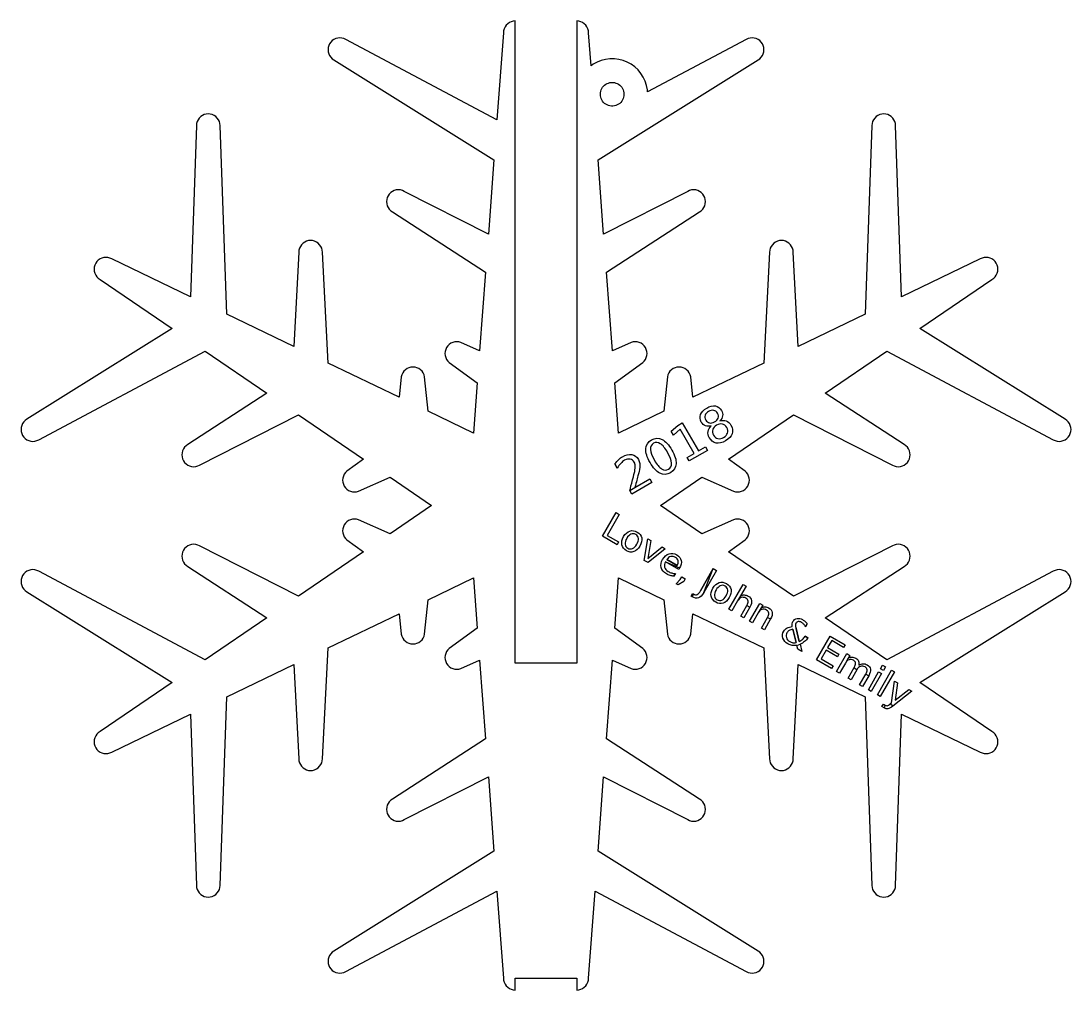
# Model space of a CAD drawing. Extents: x 5 to 95, y 28 to 290.
# Drawn here: x 5.9 to 94.8, y 208.4 to 290.4 of the extents above; entities that cross this region are included whole.
import ezdxf

# ---------------------------------------------------------------- set-up
doc = ezdxf.new("R2010")
doc.units = 0
doc.layers.get('0').update_dxf_attribs({"linetype": 'CONTINUOUS'})

msp = doc.modelspace()

# ---------------------------------------------------------------- linework, layer by layer
at = {"color": 5}
msp.add_lwpolyline([(53.125514, 208.386481), (53.293874, 208.43158), (53.451856, 208.50528), (53.594646, 208.605279), (53.717904, 208.728481), (53.817884, 208.871279), (53.891544, 209.029279), (53.936674, 209.197681), (53.951858, 209.371281), (54.504155, 216.735179), (67.298014, 209.93388), (67.456016, 209.86018), (67.624415, 209.815079), (67.798016, 209.799867), (67.971616, 209.815093), (68.140016, 209.86018), (68.298015, 209.93388), (68.440814, 210.033781), (68.564015, 210.157081), (68.664015, 210.29988), (68.737714, 210.457879), (68.782816, 210.62618), (68.798028, 210.799879), (68.782802, 210.973479), (68.737714, 211.141879), (68.664015, 211.299881), (68.564015, 211.44268), (68.440814, 211.565881), (68.298015, 211.665881), (54.758604, 220.127679), (55.230324, 226.417481), (62.349315, 222.790979), (62.507314, 222.717279), (62.675615, 222.67218), (62.849314, 222.656969), (63.022915, 222.672192), (63.191314, 222.717279), (63.349316, 222.790979), (63.492115, 222.890979), (63.615316, 223.01418), (63.715316, 223.156979), (63.789015, 223.314981), (63.834114, 223.48338), (63.849326, 223.656981), (63.834103, 223.83068), (63.789015, 223.99898), (63.715316, 224.15698), (63.615316, 224.299781), (63.492115, 224.423079), (63.349316, 224.52298), (55.471994, 229.639581), (55.970116, 236.28128), (57.558556, 235.57448), (57.726924, 235.529381), (57.900584, 235.514169), (58.074224, 235.529392), (58.242595, 235.57448), (58.400586, 235.648081), (58.543354, 235.748081), (58.666626, 235.871381), (58.766594, 236.014179), (58.840266, 236.17208), (58.885384, 236.340479), (58.900596, 236.514181), (58.885373, 236.687779), (58.840266, 236.856181), (58.766594, 237.01418), (58.666626, 237.156979), (58.543354, 237.28018), (56.174186, 239.002281), (56.491996, 243.23961), (60.320535, 241.396169), (60.627314, 238.483381), (60.672416, 238.314979), (60.746115, 238.15698), (60.846115, 238.014181), (60.969316, 237.89098), (61.112115, 237.79098), (61.270114, 237.717281), (61.438516, 237.672179), (61.612114, 237.656967), (61.785816, 237.672193), (61.954114, 237.717281), (62.112116, 237.79098), (62.254915, 237.89098), (62.378215, 238.014181), (62.478116, 238.15698), (62.551815, 238.314979), (62.596914, 238.483381), (62.779015, 240.21239), (68.779915, 237.322979), (69.272415, 227.94268), (69.287627, 227.76908), (69.332715, 227.600681), (69.406316, 227.442679), (69.506315, 227.299981), (69.629615, 227.176681), (69.772414, 227.076679), (69.930315, 227.003081), (70.098714, 226.95788), (70.272416, 226.942668), (70.446014, 226.957891), (70.614416, 227.003081), (70.772415, 227.076679), (70.915214, 227.176681), (71.038415, 227.299981), (71.138415, 227.442679), (71.212115, 227.600681), (71.257214, 227.76908), (71.272425, 227.94268), (71.691215, 235.921179), (77.374214, 233.184879), (77.932616, 217.228481), (77.947828, 217.054781), (77.992915, 216.886379), (78.066615, 216.72838), (78.166615, 216.58568), (78.289816, 216.46238), (78.432615, 216.36238), (78.590614, 216.288779), (78.759016, 216.24368), (78.932614, 216.228384), (79.106316, 216.243677), (79.274616, 216.288779), (79.432616, 216.36238), (79.575414, 216.46238), (79.698715, 216.58568), (79.798714, 216.728479), (79.872315, 216.886379), (79.917414, 217.054781), (79.932626, 217.228481), (80.439415, 231.708879), (87.092914, 228.505279), (87.250916, 228.43158), (87.419214, 228.38648), (87.592916, 228.371269), (87.766514, 228.386492), (87.934916, 228.43158), (88.092915, 228.505279), (88.235714, 228.605279), (88.358915, 228.72848), (88.458915, 228.871279), (88.532614, 229.029281), (88.577716, 229.19768), (88.5929, 229.371281), (88.57773, 229.544881), (88.532614, 229.713281), (88.458915, 229.87128), (88.358915, 230.014079), (88.235714, 230.137379), (88.092915, 230.23728), (81.991714, 234.39758), (94.278814, 242.076691), (94.421514, 242.176671), (94.544814, 242.299929), (94.644814, 242.442711), (94.718516, 242.600699), (94.763615, 242.769061), (94.778827, 242.942721), (94.763604, 243.116369), (94.718516, 243.284729), (94.644814, 243.44272), (94.544814, 243.585499), (94.421514, 243.70876), (94.278814, 243.808731), (94.120815, 243.8824), (93.952416, 243.92751), (93.778815, 243.942722), (93.605116, 243.927535), (93.436714, 243.882419), (93.278816, 243.808731), (79.180916, 236.314179), (73.969716, 239.867571), (80.669816, 244.219551), (80.812615, 244.319519), (80.935816, 244.44278), (81.035816, 244.58557), (81.109515, 244.74355), (81.154614, 244.91191), (81.169826, 245.085569), (81.154603, 245.259221), (81.109515, 245.42758), (81.035816, 245.585571), (80.935816, 245.72835), (80.812615, 245.851611), (80.669816, 245.951599), (80.511814, 246.025259), (80.343415, 246.070381), (80.169814, 246.085565), (79.996115, 246.070387), (79.827814, 246.025259), (79.669815, 245.951599), (71.300015, 241.68795), (65.797314, 245.440159), (67.203616, 246.46239), (67.326916, 246.58564), (67.426815, 246.72843), (67.500514, 246.886401), (67.545616, 247.054781), (67.560828, 247.228429), (67.545602, 247.402069), (67.500514, 247.570451), (67.426815, 247.728431), (67.326916, 247.871199), (67.203616, 247.994479), (67.060815, 248.094459), (66.902815, 248.168119), (66.734515, 248.213229), (66.560816, 248.228441), (66.387215, 248.213246), (66.218816, 248.168111), (63.542816, 246.977401), (60.032124, 249.37128), (63.542816, 251.76516), (66.218816, 250.57445), (66.387215, 250.52932), (66.560816, 250.514136), (66.734515, 250.529343), (66.902815, 250.574439), (67.060815, 250.648099), (67.203616, 250.748079), (67.326916, 250.871359), (67.426815, 251.01413), (67.500514, 251.172109), (67.545616, 251.340489), (67.560828, 251.514129), (67.545602, 251.68778), (67.500514, 251.856159), (67.426815, 252.014131), (67.326916, 252.156921), (67.203616, 252.28017), (65.797314, 253.302399), (71.300015, 257.054611), (79.669815, 252.790961), (79.827814, 252.717301), (79.996115, 252.67218), (80.169814, 252.656996), (80.343415, 252.672174), (80.511814, 252.717301), (80.669816, 252.790961), (80.812615, 252.89095), (80.935816, 253.01421), (81.035816, 253.156989), (81.109515, 253.31498), (81.154614, 253.48334), (81.169826, 253.656991), (81.154603, 253.830651), (81.109515, 253.999011), (81.035816, 254.15699), (80.935816, 254.299781), (80.812615, 254.423041), (80.669816, 254.52301), (73.969716, 258.874992), (79.180916, 262.428382), (93.278816, 254.93383), (93.436714, 254.860141), (93.605116, 254.815039), (93.778815, 254.799828), (93.952416, 254.815051), (94.120815, 254.860161), (94.278814, 254.93383), (94.421514, 255.033801), (94.544814, 255.157059), (94.644814, 255.299841), (94.718516, 255.457829), (94.763615, 255.626191), (94.778827, 255.79984), (94.763604, 255.973499), (94.718516, 256.141859), (94.644814, 256.29985), (94.544814, 256.442629), (94.421514, 256.56589), (94.278814, 256.66587), (81.991714, 264.344981), (88.092915, 268.505281), (88.235714, 268.605182), (88.358915, 268.728482), (88.458915, 268.871281), (88.532614, 269.029281), (88.577716, 269.197681), (88.5929, 269.371281), (88.57773, 269.544881), (88.532614, 269.713281), (88.458915, 269.871281), (88.358915, 270.014081), (88.235714, 270.137281), (88.092915, 270.237281), (87.934916, 270.310981), (87.766514, 270.356081), (87.592916, 270.371282), (87.419214, 270.356081), (87.250916, 270.310981), (87.092914, 270.237281), (80.439415, 267.033681), (79.932615, 281.514081), (79.917403, 281.687781), (79.872315, 281.856181), (79.798714, 282.014081), (79.698715, 282.156881), (79.575414, 282.280181), (79.432616, 282.380181), (79.274616, 282.453781), (79.106316, 282.498881), (78.932614, 282.51418), (78.759016, 282.498882), (78.590614, 282.453781), (78.432615, 282.380181), (78.289816, 282.280181), (78.166615, 282.156881), (78.066615, 282.014181), (77.992915, 281.856181), (77.947816, 281.687781), (77.932605, 281.514081), (77.374214, 265.557681), (71.691215, 262.821382), (71.272414, 270.799881), (71.257202, 270.973481), (71.212115, 271.141881), (71.138415, 271.299881), (71.038415, 271.442581), (70.915214, 271.565881), (70.772415, 271.665881), (70.614416, 271.739481), (70.446014, 271.784681), (70.272416, 271.799882), (70.098714, 271.784681), (69.930315, 271.739481), (69.772414, 271.665881), (69.629615, 271.565881), (69.506315, 271.442581), (69.406316, 271.299881), (69.332715, 271.141881), (69.287616, 270.973481), (69.272404, 270.799881), (68.779915, 261.419581), (62.779015, 258.53017), (62.596914, 260.259182), (62.551815, 260.427581), (62.478116, 260.585581), (62.378215, 260.728382), (62.254915, 260.851581), (62.112116, 260.951581), (61.954114, 261.02528), (61.785816, 261.070382), (61.612114, 261.085594), (61.438516, 261.070368), (61.270114, 261.02528), (61.112115, 260.951581), (60.969316, 260.851581), (60.846115, 260.728382), (60.746115, 260.585581), (60.672416, 260.427581), (60.627314, 260.259182), (60.320535, 257.346389), (56.491996, 255.50295), (56.174205, 259.74028), (58.543376, 261.46238), (58.666634, 261.585582), (58.766614, 261.72838), (58.840285, 261.886382), (58.885404, 262.054782), (58.900588, 262.228382), (58.885413, 262.402081), (58.840285, 262.570481), (58.766614, 262.728381), (58.666634, 262.87118), (58.543376, 262.99448), (58.400594, 263.09448), (58.242606, 263.168081), (58.074244, 263.213182), (57.900595, 263.228394), (57.726936, 263.213168), (57.558576, 263.168081), (55.970136, 262.46128), (55.472005, 269.102981), (63.349316, 274.219581), (63.492115, 274.319481), (63.615316, 274.442781), (63.715316, 274.585581), (63.789015, 274.743581), (63.834114, 274.911881), (63.849326, 275.085581), (63.834103, 275.259181), (63.789015, 275.427581), (63.715316, 275.585581), (63.615316, 275.728381), (63.492115, 275.851581), (63.349316, 275.951581), (63.191314, 276.025281), (63.022915, 276.070381), (62.849314, 276.085582), (62.675615, 276.070381), (62.507314, 276.025281), (62.349315, 275.951581), (55.230344, 272.325081), (54.758615, 278.614881), (68.298015, 287.076681), (68.440814, 287.176681), (68.564114, 287.299881), (68.664015, 287.442681), (68.737714, 287.600681), (68.782816, 287.769081), (68.798028, 287.942681), (68.782802, 288.116381), (68.737714, 288.284681), (68.664015, 288.442681), (68.564114, 288.585481), (68.440814, 288.708781), (68.298015, 288.808681), (68.140016, 288.882381), (67.971715, 288.927481), (67.798016, 288.942681), (67.624415, 288.92748), (67.456016, 288.882381), (67.298014, 288.808681), (58.941524, 284.366381), (58.930122, 284.547281), (58.859555, 284.917381), (58.743125, 285.275681), (58.582715, 285.616481), (58.380856, 285.934581), (58.140716, 286.224881), (57.866066, 286.482781), (57.561274, 286.704281), (57.231136, 286.885781), (56.880856, 287.024481), (56.515934, 287.118081), (56.142176, 287.165381), (55.765435, 287.165381), (55.391674, 287.118081), (55.026755, 287.024481), (54.676475, 286.885781), (54.346334, 286.704281), (54.161955, 286.570281), (53.951886, 289.371281), (53.936674, 289.544881), (53.891564, 289.713281), (53.817895, 289.871281), (53.717924, 290.014081), (53.594655, 290.137281), (53.451864, 290.237281), (53.293896, 290.310981), (53.125525, 290.356081), (52.951885, 290.371282), (52.951885, 236.037979), (47.755745, 236.037979), (47.755745, 290.371281), (47.582105, 290.356081), (47.413734, 290.310981), (47.255766, 290.237281), (47.112976, 290.137281), (46.989704, 290.014081), (46.889735, 289.871281), (46.816064, 289.713281), (46.770945, 289.544881), (46.755733, 289.371281), (46.203455, 282.007381), (33.409616, 288.808681), (33.251614, 288.882381), (33.083215, 288.927481), (32.909614, 288.942681), (32.735915, 288.92748), (32.567615, 288.882381), (32.409615, 288.808681), (32.266814, 288.708781), (32.143514, 288.585481), (32.043616, 288.442681), (31.969916, 288.284681), (31.924814, 288.116381), (31.909602, 287.942681), (31.924825, 287.769081), (31.969916, 287.600681), (32.043616, 287.442681), (32.143514, 287.299881), (32.266814, 287.176681), (32.409615, 287.076681), (45.949015, 278.614881), (45.477286, 272.325081), (38.358315, 275.951581), (38.200316, 276.025281), (38.032015, 276.070381), (37.858316, 276.085582), (37.684716, 276.070381), (37.516314, 276.025281), (37.358314, 275.951581), (37.215516, 275.851581), (37.092314, 275.728381), (36.992314, 275.585581), (36.918615, 275.427581), (36.873516, 275.259181), (36.858304, 275.085581), (36.873527, 274.911881), (36.918615, 274.743581), (36.992314, 274.585581), (37.092314, 274.442781), (37.215516, 274.319481), (37.358314, 274.219581), (45.235625, 269.102981), (44.737494, 262.46128), (43.149054, 263.168081), (42.980695, 263.213182), (42.807035, 263.228394), (42.633386, 263.213168), (42.465024, 263.168081), (42.307036, 263.09448), (42.164254, 262.99448), (42.040996, 262.87118), (41.941016, 262.728381), (41.867345, 262.570481), (41.822226, 262.402081), (41.807043, 262.228382), (41.822218, 262.054782), (41.867345, 261.886382), (41.941016, 261.72838), (42.040996, 261.585582), (42.164254, 261.46238), (44.533425, 259.74028), (44.215634, 255.50295), (40.387095, 257.346389), (40.080314, 260.259182), (40.035215, 260.427581), (39.961515, 260.585581), (39.861515, 260.728382), (39.738314, 260.851581), (39.595515, 260.951581), (39.437516, 261.02528), (39.269114, 261.070382), (39.095516, 261.085594), (38.921814, 261.070368), (38.753514, 261.02528), (38.595514, 260.951581), (38.452716, 260.851581), (38.329416, 260.728382), (38.229515, 260.585581), (38.155815, 260.427581), (38.110716, 260.259182), (37.928615, 258.53017), (31.927715, 261.419581), (31.435215, 270.799881), (31.420003, 270.973481), (31.374915, 271.141881), (31.301315, 271.299881), (31.201315, 271.442581), (31.078015, 271.565881), (30.935216, 271.665881), (30.777315, 271.739481), (30.608916, 271.784681), (30.435217, 271.799882), (30.261616, 271.784681), (30.093217, 271.739481), (29.935215, 271.665881), (29.792416, 271.565881), (29.669215, 271.442581), (29.569215, 271.299881), (29.495516, 271.141881), (29.450417, 270.973481), (29.435205, 270.799881), (29.016415, 262.821382), (23.333416, 265.557681), (22.775016, 281.514081), (22.759816, 281.687781), (22.714716, 281.856181), (22.641016, 282.014181), (22.541016, 282.156881), (22.417816, 282.280181), (22.275016, 282.380181), (22.117016, 282.453781), (21.948616, 282.498881), (21.775016, 282.51418), (21.601316, 282.498882), (21.433016, 282.453781), (21.275016, 282.380181), (21.132216, 282.280181), (21.008916, 282.156881), (20.908916, 282.014081), (20.835316, 281.856181), (20.790216, 281.687781), (20.775016, 281.514081), (20.268216, 267.033681), (13.614716, 270.237281), (13.456716, 270.310981), (13.288416, 270.356081), (13.114716, 270.371282), (12.941116, 270.356081), (12.772716, 270.310981), (12.614716, 270.237281), (12.471916, 270.137281), (12.348716, 270.014081), (12.248716, 269.871281), (12.175016, 269.713281), (12.129916, 269.544881), (12.114716, 269.371281), (12.129917, 269.197681), (12.175016, 269.029281), (12.248716, 268.871281), (12.348716, 268.728482), (12.471916, 268.605182), (12.614716, 268.505281), (18.715916, 264.344981), (6.428816, 256.66587), (6.286116, 256.56589), (6.162816, 256.442629), (6.062816, 256.29985), (5.989116, 256.141859), (5.944016, 255.973499), (5.928816, 255.79984), (5.944017, 255.626191), (5.989116, 255.457829), (6.062816, 255.299841), (6.162816, 255.157059), (6.286116, 255.033801), (6.428816, 254.93383), (6.586816, 254.860161), (6.755216, 254.815051), (6.928816, 254.799839), (7.102516, 254.815051), (7.270916, 254.860141), (7.428816, 254.93383), (21.526716, 262.428382), (26.737916, 258.874992), (20.037816, 254.52301), (19.895016, 254.423041), (19.771816, 254.299781), (19.671816, 254.15699), (19.598116, 253.999011), (19.553016, 253.830651), (19.537816, 253.656991), (19.553017, 253.48334), (19.598116, 253.31498), (19.671816, 253.156989), (19.771816, 253.01421), (19.895016, 252.89095), (20.037816, 252.790961), (20.195816, 252.717301), (20.364216, 252.67218), (20.537816, 252.656996), (20.711516, 252.672174), (20.879816, 252.717301), (21.037816, 252.790961), (29.407618, 257.054611), (34.910316, 253.302399), (33.504014, 252.28017), (33.380714, 252.156921), (33.280816, 252.014131), (33.207116, 251.856159), (33.162014, 251.68778), (33.146802, 251.514129), (33.162026, 251.340489), (33.207116, 251.172109), (33.280816, 251.01413), (33.380714, 250.871359), (33.504014, 250.748079), (33.646816, 250.648099), (33.804815, 250.574439), (33.973115, 250.529331), (34.146815, 250.514119), (34.320415, 250.529314), (34.488814, 250.57445), (37.164814, 251.76516), (40.675506, 249.37128), (37.164814, 246.977401), (34.488814, 248.168111), (34.320415, 248.213241), (34.146815, 248.228424), (33.973115, 248.213218), (33.804815, 248.168119), (33.646816, 248.094459), (33.504014, 247.994479), (33.380714, 247.871199), (33.280816, 247.728431), (33.207116, 247.570451), (33.162014, 247.402069), (33.146802, 247.228429), (33.162026, 247.054781), (33.207116, 246.886401), (33.280816, 246.72843), (33.380714, 246.58564), (33.504014, 246.46239), (34.910316, 245.440159), (29.407618, 241.68795), (21.037816, 245.951599), (20.879816, 246.025259), (20.711516, 246.070381), (20.537816, 246.085565), (20.364216, 246.070387), (20.195816, 246.025259), (20.037816, 245.951599), (19.895016, 245.851611), (19.771816, 245.72835), (19.671816, 245.585571), (19.598116, 245.42758), (19.553016, 245.259221), (19.537816, 245.085569), (19.553017, 244.91191), (19.598116, 244.74355), (19.671816, 244.58557), (19.771816, 244.44278), (19.895016, 244.319519), (20.037816, 244.219551), (26.737916, 239.867571), (21.526716, 236.314179), (7.428816, 243.808731), (7.270916, 243.882419), (7.102516, 243.927521), (6.928816, 243.942705), (6.755216, 243.927507), (6.586816, 243.8824), (6.428816, 243.808731), (6.286116, 243.70876), (6.162816, 243.585499), (6.062816, 243.44272), (5.989116, 243.284729), (5.944016, 243.116369), (5.928816, 242.942721), (5.944017, 242.769061), (5.989116, 242.600699), (6.062816, 242.442711), (6.162816, 242.299929), (6.286116, 242.176671), (6.428816, 242.076691), (18.715916, 234.39758), (12.614716, 230.23728), (12.471916, 230.137379), (12.348716, 230.014079), (12.248716, 229.87128), (12.175016, 229.713281), (12.129916, 229.544881), (12.114716, 229.371281), (12.129917, 229.19768), (12.175016, 229.029281), (12.248716, 228.871279), (12.348716, 228.72848), (12.471916, 228.605279), (12.614716, 228.505279), (12.772716, 228.43158), (12.941116, 228.38648), (13.114716, 228.371269), (13.288416, 228.386492), (13.456716, 228.43158), (13.614716, 228.505279), (20.268216, 231.708879), (20.775016, 217.228481), (20.790217, 217.054781), (20.835316, 216.886379), (20.908916, 216.728479), (21.008916, 216.58568), (21.132216, 216.46238), (21.275016, 216.36238), (21.433016, 216.288779), (21.601316, 216.24368), (21.775016, 216.228384), (21.948616, 216.243677), (22.117016, 216.288779), (22.275016, 216.36238), (22.417816, 216.46238), (22.541016, 216.58568), (22.641016, 216.72838), (22.714716, 216.886379), (22.759816, 217.054781), (22.775017, 217.228481), (23.333416, 233.184879), (29.016415, 235.921179), (29.435216, 227.94268), (29.450428, 227.76908), (29.495516, 227.600681), (29.569215, 227.442679), (29.669215, 227.299981), (29.792416, 227.176681), (29.935215, 227.076679), (30.093217, 227.003081), (30.261616, 226.95788), (30.435217, 226.942668), (30.608916, 226.957891), (30.777315, 227.003081), (30.935216, 227.076679), (31.078015, 227.176681), (31.201315, 227.299981), (31.301315, 227.442679), (31.374915, 227.600681), (31.420014, 227.76908), (31.435226, 227.94268), (31.927715, 237.322979), (37.928615, 240.21239), (38.110716, 238.483381), (38.155815, 238.314979), (38.229515, 238.15698), (38.329416, 238.014181), (38.452716, 237.89098), (38.595514, 237.79098), (38.753514, 237.717281), (38.921814, 237.672179), (39.095516, 237.656967), (39.269114, 237.672193), (39.437516, 237.717281), (39.595515, 237.79098), (39.738314, 237.89098), (39.861515, 238.014181), (39.961515, 238.15698), (40.035215, 238.314979), (40.080314, 238.483381), (40.387095, 241.396169), (44.215634, 243.23961), (44.533445, 239.002281), (42.164274, 237.28018), (42.041005, 237.156979), (41.941036, 237.01418), (41.867365, 236.856181), (41.822246, 236.687779), (41.807034, 236.514181), (41.822257, 236.340479), (41.867365, 236.17208), (41.941036, 236.014179), (42.041005, 235.871381), (42.164274, 235.748081), (42.307044, 235.648081), (42.465035, 235.57448), (42.633406, 235.529381), (42.807046, 235.514169), (42.980706, 235.529392), (43.149074, 235.57448), (44.737514, 236.28128), (45.235636, 229.639581), (37.358314, 224.52298), (37.215516, 224.423079), (37.092314, 224.299781), (36.992314, 224.15698), (36.918615, 223.99898), (36.873516, 223.83068), (36.858304, 223.656981), (36.873527, 223.48338), (36.918615, 223.314981), (36.992314, 223.156979), (37.092314, 223.01418), (37.215516, 222.890979), (37.358314, 222.790979), (37.516314, 222.717279), (37.684716, 222.67218), (37.858316, 222.656969), (38.032015, 222.672192), (38.200316, 222.717279), (38.358315, 222.790979), (45.477306, 226.417481), (45.949026, 220.127679), (32.409615, 211.665881), (32.266814, 211.565881), (32.143615, 211.44268), (32.043616, 211.299881), (31.969916, 211.141879), (31.924814, 210.973479), (31.909602, 210.799879), (31.924825, 210.62618), (31.969916, 210.457879), (32.043616, 210.29988), (32.143615, 210.157081), (32.266814, 210.033781), (32.409615, 209.93388), (32.567615, 209.86018), (32.736014, 209.815079), (32.909614, 209.799867), (33.083215, 209.815093), (33.251614, 209.86018), (33.409616, 209.93388), (46.203475, 216.735179), (46.755764, 209.371281), (46.770948, 209.197681), (46.816086, 209.029279), (46.889746, 208.871279), (46.989726, 208.728481), (47.112984, 208.605279), (47.255774, 208.50528), (47.413754, 208.43158), (47.582116, 208.386481), (47.755745, 208.371269), (47.755745, 209.371281), (52.951885, 209.371281), (52.951885, 208.37128), (53.125514, 208.386492)], dxfattribs=at)
at = {"color": 7}
msp.add_lwpolyline([(55.891015, 283.173281), (55.766425, 283.188981), (55.644804, 283.220181), (55.528035, 283.266481), (55.417994, 283.326981), (55.316385, 283.400781), (55.224844, 283.486681), (55.144805, 283.583481), (55.077504, 283.689481), (55.024045, 283.803181), (54.985226, 283.922581), (54.961688, 284.045981), (54.953792, 284.171281), (54.961708, 284.296581), (54.985231, 284.419981), (55.024045, 284.539381), (55.077504, 284.652981), (55.144805, 284.759081), (55.224844, 284.855781), (55.316385, 284.941781), (55.417994, 285.015581), (55.528035, 285.076081), (55.644804, 285.122281), (55.766425, 285.153581), (55.891015, 285.169281), (56.016596, 285.169281), (56.141185, 285.153581), (56.262815, 285.122281), (56.379576, 285.076081), (56.489614, 285.015581), (56.591225, 284.941781), (56.682764, 284.855781), (56.762814, 284.759081), (56.830104, 284.652981), (56.883565, 284.539381), (56.922385, 284.419981), (56.945922, 284.296581), (56.953816, 284.171281), (56.945903, 284.045981), (56.922376, 283.922581), (56.883565, 283.803181), (56.830104, 283.689481), (56.762814, 283.583481), (56.682764, 283.486681), (56.591225, 283.400781), (56.489614, 283.326981), (56.379576, 283.266481), (56.262815, 283.220181), (56.141185, 283.188981), (56.016596, 283.173281), (55.891015, 283.173281)], dxfattribs=at)
for points in [[(62.301302, 253.4417), (62.892042, 253.782764), (61.714854, 255.821714), (61.146614, 255.32179), (60.956444, 255.651173), (61.521103, 256.14903), (61.88271, 256.357804), (63.250068, 253.98947), (63.840809, 254.330534), (64.016509, 254.026213), (62.477002, 253.137378), (62.301302, 253.4417), (62.301302, 253.4417), (62.301302, 253.4417), (62.301302, 253.4417)], [(63.876577, 256.604354), (63.876577, 256.604354), (63.876577, 256.604354), (63.876577, 256.604354)], [(64.338742, 256.109784), (64.338742, 256.109784), (64.338742, 256.109784), (64.338742, 256.109784)], [(64.789232, 256.164608), (64.789232, 256.164608), (64.789232, 256.164608), (64.789232, 256.164608)], [(59.282395, 254.920955), (59.282395, 254.920955), (59.282395, 254.920955), (59.282395, 254.920955)], [(59.447759, 254.634536), (59.447759, 254.634536), (59.447759, 254.634536), (59.447759, 254.634536)], [(56.382283, 252.523363), (56.171441, 252.888551), (56.382283, 252.523363), (56.382283, 252.523363)], [(57.881485, 250.889917), (59.143523, 251.618555), (59.319223, 251.314234), (57.622185, 250.334448), (57.446485, 250.63877), (57.881485, 250.889917), (57.881485, 250.889917)], [(57.881485, 250.889917), (57.881485, 250.889917), (57.881485, 250.889917), (57.881485, 250.889917)], [(56.279547, 248.779126), (56.550751, 248.622546), (55.525232, 246.846295), (56.501297, 246.282764), (56.369522, 246.054523), (55.122253, 246.774634), (56.279547, 248.779126), (56.279547, 248.779126), (56.279547, 248.779126), (56.279547, 248.779126)], [(58.068199, 247.127064), (58.068199, 247.127064), (58.068199, 247.127064), (58.068199, 247.127064)], [(57.947276, 246.917619), (57.947276, 246.917619), (57.947276, 246.917619), (57.947276, 246.917619)], [(58.970973, 246.557514), (59.232779, 246.40636), (58.97405, 244.873021), (60.172595, 245.863757), (60.434399, 245.712604), (59.002346, 244.534462), (58.666698, 244.728248), (58.970973, 246.557514), (58.970973, 246.557514), (58.970973, 246.557514), (58.970973, 246.557514)], [(61.663198, 244.083033), (61.593435, 243.9622), (60.4576, 244.617974), (61.663198, 244.083033), (61.663198, 244.083033)], [(60.576502, 244.805314), (61.45802, 244.298161), (61.458019, 244.29816), (60.576502, 244.805314), (60.576502, 244.805314)], [(61.314786, 243.612892), (61.17991, 243.379281), (61.314786, 243.612892), (61.314786, 243.612892)], [(61.663198, 244.083033), (61.663198, 244.083033), (61.663198, 244.083033), (61.663198, 244.083033)], [(63.435649, 242.161066), (64.512327, 244.025928), (64.512327, 244.025928), (63.435649, 242.161066), (63.435649, 242.161066)], [(64.512327, 244.025928), (64.783531, 243.869348), (63.706853, 242.004486), (64.512327, 244.025928), (64.512327, 244.025928)], [(61.853541, 243.343015), (62.136829, 243.179459), (62.003503, 242.948533), (61.535271, 242.646027), (61.362076, 242.746021), (61.720216, 243.112089), (61.853541, 243.343015), (61.853541, 243.343015), (61.853541, 243.343015), (61.853541, 243.343015)], [(65.626997, 242.76299), (65.626997, 242.76299), (65.626997, 242.76299), (65.626997, 242.76299)], [(66.565794, 241.300851), (66.075127, 240.45099), (65.826748, 240.594391), (67.032876, 242.683466), (67.281255, 242.540064), (66.808415, 241.721083), (66.565794, 241.300851), (66.565794, 241.300851)], [(62.728429, 241.649256), (62.625047, 241.708943), (62.756822, 241.937184), (62.841406, 241.888349), (62.728429, 241.649256), (62.728429, 241.649256)], [(65.506075, 242.553545), (65.506075, 242.553545), (65.506075, 242.553545), (65.506075, 242.553545)], [(67.6101, 240.774896), (67.086101, 239.867303), (66.839062, 240.009931), (67.35841, 240.909469), (67.6101, 240.774896), (67.6101, 240.774896)], [(68.311167, 240.29316), (67.820499, 239.443298), (67.572119, 239.586701), (68.440283, 241.090405), (68.688663, 240.947002), (68.553788, 240.713391), (68.311167, 240.29316), (68.311167, 240.29316)], [(67.6101, 240.774896), (67.6101, 240.774896), (67.6101, 240.774896), (67.6101, 240.774896)], [(69.35547, 239.767206), (68.831471, 238.859613), (68.584435, 239.00224), (69.103783, 239.901777), (69.35547, 239.767206), (69.35547, 239.767206)], [(69.35547, 239.767206), (69.35547, 239.767206), (69.35547, 239.767206), (69.35547, 239.767206)], [(72.459161, 239.357265), (72.318084, 239.112913), (72.459161, 239.357265), (72.459161, 239.357265)], [(71.524862, 237.770016), (71.234191, 238.909872), (71.234191, 238.909872), (71.524862, 237.770016), (71.524862, 237.770016)], [(71.510314, 238.950946), (71.789276, 237.859023), (71.510314, 238.950946), (71.510314, 238.950946)], [(71.510314, 238.950946), (71.510314, 238.950946), (71.510314, 238.950946), (71.510314, 238.950946)], [(72.279864, 238.302572), (72.529587, 238.158395), (72.279864, 238.302572), (72.279864, 238.302572)], [(74.388443, 238.32395), (75.655849, 237.592212), (75.524074, 237.363971), (74.527872, 237.939129), (74.185257, 237.345703), (75.139841, 236.794574), (75.008066, 236.566333), (74.053482, 237.117462), (73.634128, 236.391119), (74.654498, 235.802008), (74.522723, 235.573768), (73.231149, 236.319458), (74.388443, 238.32395), (74.388443, 238.32395), (74.388443, 238.32395), (74.388443, 238.32395)], [(71.849009, 237.627622), (72.002675, 237.028718), (71.664344, 237.224054), (71.586298, 237.532262), (71.849009, 237.627622), (71.849009, 237.627622)], [(75.684687, 236.036056), (75.194019, 235.186195), (74.945641, 235.329596), (75.813805, 236.8333), (76.062183, 236.689899), (75.927308, 236.456288), (75.684687, 236.036056), (75.684687, 236.036056)], [(76.658068, 235.474074), (76.1674, 234.624213), (75.91902, 234.767616), (76.438368, 235.667153), (76.658068, 235.474074), (76.658068, 235.474074)], [(76.827287, 235.863289), (76.827287, 235.863289), (76.827287, 235.863289), (76.827287, 235.863289)], [(78.835611, 235.869154), (79.08265, 235.726526), (78.902041, 235.413702), (78.655002, 235.55633), (78.835611, 235.869154), (78.835611, 235.869154), (78.835611, 235.869154), (78.835611, 235.869154)], [(77.664778, 234.969825), (77.140779, 234.062232), (76.892401, 234.205633), (77.411749, 235.105171), (77.664778, 234.969825), (77.664778, 234.969825)], [(78.497647, 235.283783), (78.744686, 235.141155), (77.876522, 233.637451), (77.629483, 233.780079), (78.497647, 235.283783), (78.497647, 235.283783), (78.497647, 235.283783), (78.497647, 235.283783)], [(79.598204, 235.42887), (79.845241, 235.286244), (78.639113, 233.197169), (78.392077, 233.339795), (79.598204, 235.42887), (79.598204, 235.42887), (79.598204, 235.42887), (79.598204, 235.42887)], [(79.490177, 232.587659), (79.599594, 232.674857), (79.845611, 234.505536), (80.107418, 234.354382), (79.898295, 232.90697), (81.047232, 233.81178), (81.309038, 233.660626), (79.699702, 232.398665), (79.699702, 232.398665), (79.490177, 232.587659), (79.490177, 232.587659)], [(78.980197, 232.237651), (78.782837, 232.351597), (78.902209, 232.558356), (79.047209, 232.474641), (78.980197, 232.237651), (78.980197, 232.237651)]]:
    msp.add_lwpolyline(points, close=True, dxfattribs=at)
for points in [[(63.951041, 257.616399), (64.217172, 257.77005), (64.461849, 257.82857), (64.68507, 257.79196)], [(64.68507, 257.79196), (64.908291, 257.755351), (65.08157, 257.630236), (65.204905, 257.416614)], [(63.497125, 256.430627), (63.37379, 256.644249), (63.352076, 256.85687), (63.431984, 257.06849)], [(63.431984, 257.06849), (63.513083, 257.2808), (63.686102, 257.463436), (63.951041, 257.616399)], [(63.818397, 257.002779), (63.777258, 256.875599), (63.796651, 256.742791), (63.876577, 256.604354)], [(64.116405, 257.32998), (63.960066, 257.239718), (63.86073, 257.130651), (63.818397, 257.002779)], [(64.546978, 257.423426), (64.415072, 257.4507), (64.271547, 257.419552), (64.116405, 257.32998)], [(64.866515, 257.175895), (64.786589, 257.314332), (64.680077, 257.396842), (64.546978, 257.423426)], [(64.921115, 256.775403), (64.964641, 256.903961), (64.946442, 257.037459), (64.866515, 257.175895)], [(65.298501, 256.952708), (65.273898, 256.796886), (65.195645, 256.655438), (65.063743, 256.528364)], [(65.204905, 257.416614), (65.293099, 257.263857), (65.324298, 257.109222), (65.298501, 256.952708)], [(63.850292, 256.116584), (63.703042, 256.173189), (63.585319, 256.27787), (63.497125, 256.430627)], [(64.338742, 256.109784), (64.161549, 256.058402), (63.998732, 256.060668), (63.850292, 256.116584)], [(63.876577, 256.604354), (63.956504, 256.465918), (64.061822, 256.382718), (64.192534, 256.354756)], [(64.068054, 255.636054), (64.097701, 255.810702), (64.187931, 255.968613), (64.338742, 256.109784)], [(64.192534, 256.354756), (64.32444, 256.327482), (64.468563, 256.358976), (64.624901, 256.449238)], [(64.789232, 256.164608), (64.61738, 256.065389), (64.508454, 255.941239), (64.462455, 255.792159)], [(64.624901, 256.449238), (64.780044, 256.53881), (64.878782, 256.647531), (64.921115, 256.775403)], [(65.27517, 256.26138), (65.124257, 256.296773), (64.962277, 256.264516), (64.789232, 256.164608)], [(65.063743, 256.528364), (65.261409, 256.588385), (65.442681, 256.587227), (65.607561, 256.524889)], [(65.642859, 255.967655), (65.549841, 256.128766), (65.427278, 256.226675), (65.27517, 256.26138)], [(65.607561, 256.524889), (65.773634, 256.463242), (65.905935, 256.347089), (66.004466, 256.176429)], [(65.713386, 255.502367), (65.758696, 255.652642), (65.735187, 255.807738), (65.642859, 255.967655)], [(66.004466, 256.176429), (66.153982, 255.917459), (66.189341, 255.672935), (66.110541, 255.442858)], [(59.282395, 254.920955), (59.581943, 255.093899), (59.87904, 255.107101), (60.173686, 254.960562)], [(64.171379, 255.118096), (64.072848, 255.288755), (64.038407, 255.461408), (64.068054, 255.636054)], [(64.751838, 254.65841), (64.514382, 254.705897), (64.320895, 254.859125), (64.171379, 255.118096)], [(64.462455, 255.792159), (64.417649, 255.643765), (64.441755, 255.489012), (64.534772, 255.327901)], [(64.534772, 255.327901), (64.62779, 255.16679), (64.749756, 255.068538), (64.900671, 255.033146)], [(64.900671, 255.033146), (65.052779, 254.99844), (65.21476, 255.030697), (65.386612, 255.129916)], [(65.386612, 255.129916), (65.558463, 255.229134), (65.667387, 255.353284), (65.713386, 255.502367)], [(66.110541, 255.442858), (66.032938, 255.213472), (65.846749, 255.013685), (65.551976, 254.843498)], [(59.159678, 253.000309), (58.899228, 253.451421), (58.779555, 253.8406), (58.80066, 254.167845)], [(58.80066, 254.167845), (58.822269, 254.496974), (58.982848, 254.748011), (59.282395, 254.920955)], [(59.447759, 254.634536), (59.261586, 254.527049), (59.174414, 254.354196), (59.186244, 254.115978)], [(59.186244, 254.115978), (59.198578, 253.879641), (59.310853, 253.577686), (59.523071, 253.210114)], [(60.027601, 254.601736), (59.828407, 254.73178), (59.635127, 254.742713), (59.447759, 254.634536)], [(60.64548, 253.858137), (60.433262, 254.22571), (60.227303, 254.473576), (60.027601, 254.601736)], [(60.173686, 254.960562), (60.468836, 254.815906), (60.746635, 254.518022), (61.007085, 254.06691)], [(65.551976, 254.843498), (65.257201, 254.673309), (64.990488, 254.611613), (64.751838, 254.65841)], [(56.171441, 252.888551), (56.283277, 253.031088), (56.393833, 253.153792), (56.503109, 253.256664)], [(56.503109, 253.256664), (56.612386, 253.359535), (56.719535, 253.441287), (56.824556, 253.50192)], [(56.824556, 253.50192), (57.101428, 253.661773), (57.362173, 253.720023), (57.606791, 253.676671)], [(57.473387, 253.291751), (57.322657, 253.324069), (57.167333, 253.294064), (57.007415, 253.201735)], [(57.824262, 253.031283), (57.742269, 253.173299), (57.625311, 253.260122), (57.473387, 253.291751)], [(57.606791, 253.676671), (57.851408, 253.633319), (58.040551, 253.495883), (58.17422, 253.264361)], [(58.17422, 253.264361), (58.23761, 253.154567), (58.277015, 253.038085), (58.292435, 252.914917)], [(60.980515, 252.951242), (60.968687, 253.189461), (60.857009, 253.491759), (60.64548, 253.858137)], [(61.007085, 254.06691), (61.266845, 253.616992), (61.38592, 253.227468), (61.364311, 252.898339)], [(56.681706, 252.934922), (56.579135, 252.823192), (56.479327, 252.686006), (56.382283, 252.523363)], [(57.007415, 253.201735), (56.89404, 253.136278), (56.785471, 253.047341), (56.681706, 252.934922)], [(57.908443, 252.724246), (57.902621, 252.841817), (57.874561, 252.944163), (57.824262, 253.031283)], [(57.856945, 252.255339), (57.897603, 252.452256), (57.914769, 252.608558), (57.908443, 252.724246)], [(58.269174, 252.438441), (58.259319, 252.386607), (58.22232, 252.231582), (58.158177, 251.973368)], [(58.292435, 252.914917), (58.308358, 252.793629), (58.300604, 252.634803), (58.269174, 252.438441)], [(59.991285, 252.105622), (59.69664, 252.252162), (59.419438, 252.550391), (59.159678, 253.000309)], [(59.523071, 253.210114), (59.7346, 252.843736), (59.939962, 252.595526), (60.139157, 252.465483)], [(60.139157, 252.465483), (60.338857, 252.337322), (60.531793, 252.326985), (60.717967, 252.434472)], [(60.717967, 252.434472), (60.905334, 252.542649), (60.99285, 252.714906), (60.980515, 252.951242)], [(61.364311, 252.898339), (61.343205, 252.571093), (61.182878, 252.320998), (60.88333, 252.148054)], [(57.446485, 250.63877), (57.501735, 250.860023), (57.578606, 251.158204), (57.677099, 251.533312)], [(57.677099, 251.533312), (57.776096, 251.910304), (57.836044, 252.15098), (57.856945, 252.255339)], [(58.158177, 251.973368), (58.093343, 251.716349), (58.001113, 251.355198), (57.881485, 250.889917)], [(60.88333, 252.148054), (60.583783, 251.97511), (60.286434, 251.960966), (59.991285, 252.105622)], [(56.922319, 246.736045), (57.064946, 246.983082), (57.237432, 247.141275), (57.439775, 247.210625)], [(57.439775, 247.210625), (57.643015, 247.279458), (57.85249, 247.251604), (58.068199, 247.127064)], [(58.068199, 247.127064), (58.283014, 247.00304), (58.411426, 246.835815), (58.453433, 246.625389)], [(56.770049, 246.050625), (56.729452, 246.261429), (56.780209, 246.489903), (56.922319, 246.736045)], [(57.182784, 246.585665), (57.078914, 246.405758), (57.035046, 246.241929), (57.051181, 246.094177)], [(57.543193, 246.943263), (57.40679, 246.884772), (57.286653, 246.765573), (57.182784, 246.585665)], [(57.947276, 246.917619), (57.814807, 246.9941), (57.680112, 247.002648), (57.543193, 246.943263)], [(58.169409, 246.579926), (58.152894, 246.729091), (58.07885, 246.841655), (57.947276, 246.917619)], [(58.0407, 246.090347), (58.143537, 246.268465), (58.186439, 246.431658), (58.169409, 246.579926)], [(58.453433, 246.625389), (58.495441, 246.414963), (58.445131, 246.186232), (58.302504, 245.939195)], [(57.156627, 245.548174), (56.940917, 245.672714), (56.812058, 245.840198), (56.770049, 246.050625)], [(57.051181, 246.094177), (57.068729, 245.946803), (57.144186, 245.834616), (57.27755, 245.757619)], [(57.783707, 245.465389), (57.580469, 245.396556), (57.371442, 245.424151), (57.156627, 245.548174)], [(57.27755, 245.757619), (57.409123, 245.681655), (57.54337, 245.673365), (57.680292, 245.73275)], [(57.680292, 245.73275), (57.817211, 245.792136), (57.937348, 245.911335), (58.0407, 246.090347)], [(58.302504, 245.939195), (58.160394, 245.693052), (57.987462, 245.535117), (57.783707, 245.465389)], [(60.225402, 244.811108), (60.367512, 245.05725), (60.546401, 245.214133), (60.76207, 245.281757)], [(60.76207, 245.281757), (60.97915, 245.349759), (61.200468, 245.318648), (61.426024, 245.188423)], [(60.107736, 244.12361), (60.048721, 244.343855), (60.087942, 244.573022), (60.225402, 244.811108)], [(60.4576, 244.617974), (60.370153, 244.441713), (60.346241, 244.282473), (60.385863, 244.140255)], [(60.908729, 245.052083), (60.781425, 245.021755), (60.670683, 244.939498), (60.576502, 244.805314)], [(61.307787, 244.977427), (61.169947, 245.057009), (61.036928, 245.081895), (60.908729, 245.052083)], [(61.530709, 244.687612), (61.503823, 244.810542), (61.429515, 244.907148), (61.307787, 244.977427)], [(61.426024, 245.188423), (61.628309, 245.071634), (61.750353, 244.914052), (61.792158, 244.715677)], [(61.458019, 244.29816), (61.534259, 244.434349), (61.558488, 244.564166), (61.530709, 244.687612)], [(61.792158, 244.715677), (61.835376, 244.51768), (61.792389, 244.306798), (61.663198, 244.083033)], [(60.557414, 243.584729), (60.317537, 243.723222), (60.167644, 243.902849), (60.107736, 244.12361)], [(60.385863, 244.140255), (60.426896, 243.998417), (60.52931, 243.880214), (60.693107, 243.785646)], [(60.857755, 243.45071), (60.7533, 243.484762), (60.653186, 243.529435), (60.557414, 243.584729)], [(60.693107, 243.785646), (60.787982, 243.730869), (60.886444, 243.689537), (60.988493, 243.661648)], [(61.17991, 243.379281), (61.069596, 243.392848), (60.96221, 243.416657), (60.857755, 243.45071)], [(60.988493, 243.661648), (61.091434, 243.633244), (61.200198, 243.616992), (61.314786, 243.612892)], [(64.48112, 242.371969), (64.623747, 242.619006), (64.796232, 242.7772), (64.998576, 242.84655)], [(65.101991, 242.579188), (64.965588, 242.520698), (64.845452, 242.401499), (64.741582, 242.221591)], [(64.998576, 242.84655), (65.201814, 242.915383), (65.411288, 242.88753), (65.626997, 242.76299)], [(65.506075, 242.553545), (65.373605, 242.630026), (65.238911, 242.638574), (65.101991, 242.579188)], [(65.626997, 242.76299), (65.841812, 242.638966), (65.970224, 242.471741), (66.012231, 242.261315)], [(62.841406, 241.888349), (62.961344, 241.819103), (63.065306, 241.803834), (63.153293, 241.842541)], [(63.153293, 241.842541), (63.241278, 241.881249), (63.335396, 241.987424), (63.435649, 242.161066)], [(63.706853, 242.004486), (63.567326, 241.762819), (63.419945, 241.614), (63.264709, 241.558029)], [(64.328849, 241.686549), (64.288253, 241.897354), (64.33901, 242.125827), (64.48112, 242.371969)], [(64.715425, 241.1841), (64.499716, 241.30864), (64.370857, 241.476123), (64.328849, 241.686549)], [(64.741582, 242.221591), (64.637712, 242.041684), (64.593845, 241.877854), (64.609981, 241.730102)], [(64.609981, 241.730102), (64.627528, 241.582728), (64.702984, 241.470542), (64.836348, 241.393545)], [(65.23909, 241.368676), (65.376009, 241.428061), (65.496146, 241.54726), (65.599499, 241.726273)], [(65.728207, 242.215852), (65.711694, 242.365016), (65.637649, 242.47758), (65.506075, 242.553545)], [(65.599499, 241.726273), (65.702335, 241.90439), (65.745238, 242.067583), (65.728207, 242.215852)], [(66.012231, 242.261315), (66.054241, 242.050888), (66.003932, 241.822156), (65.861305, 241.575119)], [(66.808415, 241.721083), (66.919683, 241.777377), (67.028066, 241.804905), (67.133564, 241.803667)], [(67.133564, 241.803667), (67.239959, 241.80191), (67.345517, 241.770802), (67.45024, 241.71034)], [(67.45024, 241.71034), (67.622987, 241.610605), (67.722659, 241.481454), (67.749258, 241.322887)], [(63.264709, 241.558029), (63.110367, 241.501542), (62.931606, 241.531951), (62.728429, 241.649256)], [(65.342505, 241.101315), (65.139267, 241.032481), (64.93024, 241.060077), (64.715425, 241.1841)], [(64.836348, 241.393545), (64.967923, 241.31758), (65.10217, 241.30929), (65.23909, 241.368676)], [(65.861305, 241.575119), (65.719195, 241.328977), (65.546261, 241.171042), (65.342505, 241.101315)], [(66.882022, 241.581919), (66.755953, 241.54133), (66.650544, 241.447641), (66.565794, 241.300851)], [(67.27117, 241.527306), (67.137806, 241.604304), (67.00809, 241.622508), (66.882022, 241.581919)], [(67.459656, 241.277064), (67.444986, 241.379814), (67.382157, 241.463228), (67.27117, 241.527306)], [(67.35841, 240.909469), (67.440576, 241.051784), (67.474324, 241.174315), (67.459656, 241.277064)], [(67.749258, 241.322887), (67.776376, 241.165214), (67.72999, 240.982551), (67.6101, 240.774896)], [(68.553788, 240.713391), (68.665055, 240.769686), (68.773438, 240.797214), (68.878937, 240.795975)], [(68.878937, 240.795975), (68.98533, 240.79422), (69.090888, 240.763112), (69.19561, 240.70265)], [(68.627393, 240.574229), (68.501325, 240.53364), (68.395916, 240.43995), (68.311167, 240.29316)], [(69.01654, 240.519616), (68.883176, 240.596614), (68.75346, 240.614818), (68.627393, 240.574229)], [(69.205026, 240.269374), (69.190356, 240.372124), (69.127527, 240.455538), (69.01654, 240.519616)], [(69.103783, 239.901777), (69.185949, 240.044092), (69.219696, 240.166625), (69.205026, 240.269374)], [(69.19561, 240.70265), (69.368357, 240.602915), (69.46803, 240.473763), (69.494631, 240.315195)], [(69.494631, 240.315195), (69.521747, 240.157524), (69.47536, 239.974861), (69.35547, 239.767206)], [(70.473676, 238.736733), (70.539822, 238.851301), (70.631818, 238.941397), (70.749664, 239.007021)], [(70.749664, 239.007021), (70.868028, 239.07354), (71.012758, 239.116482), (71.183855, 239.135847)], [(71.183855, 239.135847), (71.173449, 239.217041), (71.173077, 239.291844), (71.182739, 239.360257)], [(71.182739, 239.360257), (71.192919, 239.429565), (71.213512, 239.491071), (71.244517, 239.544775)], [(71.244517, 239.544775), (71.328233, 239.689775), (71.445089, 239.777452), (71.595086, 239.807806)], [(71.501162, 239.40018), (71.474807, 239.354532), (71.461172, 239.300943), (71.460257, 239.239414)], [(71.460257, 239.239414), (71.460753, 239.178263), (71.477439, 239.082107), (71.510314, 238.950946)], [(71.699275, 239.541787), (71.612675, 239.526148), (71.546637, 239.478945), (71.501162, 239.40018)], [(71.595086, 239.807806), (71.745597, 239.839057), (71.903198, 239.80714), (72.067889, 239.712055)], [(71.972267, 239.484422), (71.878285, 239.538682), (71.787288, 239.557804), (71.699275, 239.541787)], [(72.15025, 239.33691), (72.09246, 239.400111), (72.033132, 239.449282), (71.972267, 239.484422)], [(72.067889, 239.712055), (72.142179, 239.669164), (72.21137, 239.618475), (72.275463, 239.559989)], [(72.318084, 239.112913), (72.264502, 239.199939), (72.208558, 239.274604), (72.15025, 239.33691)], [(72.275463, 239.559989), (72.340451, 239.500986), (72.401684, 239.433411), (72.459161, 239.357265)], [(70.405465, 238.144201), (70.339835, 238.346784), (70.362572, 238.544295), (70.473676, 238.736733)], [(70.828252, 237.654858), (70.612543, 237.779398), (70.471614, 237.942512), (70.405465, 238.144201)], [(70.742098, 238.603241), (70.66665, 238.472562), (70.651301, 238.336424), (70.696051, 238.194826)], [(70.696051, 238.194826), (70.740802, 238.053228), (70.834782, 237.941088), (70.977991, 237.858406)], [(70.928711, 238.796241), (70.849778, 238.74634), (70.787573, 238.682007), (70.742098, 238.603241)], [(71.234191, 238.909872), (71.110884, 238.884397), (71.009057, 238.84652), (70.928711, 238.796241)], [(72.060072, 238.042803), (72.142318, 238.117046), (72.215582, 238.203636), (72.279864, 238.302572)], [(72.529587, 238.158395), (72.450636, 238.046446), (72.354556, 237.946177), (72.241348, 237.857587)], [(71.190518, 237.522679), (71.06626, 237.543102), (70.945505, 237.587162), (70.828252, 237.654858)], [(70.977991, 237.858406), (71.063024, 237.809312), (71.150694, 237.777194), (71.241004, 237.762049)], [(71.586298, 237.532262), (71.447219, 237.506345), (71.315292, 237.503151), (71.190518, 237.522679)], [(71.241004, 237.762049), (71.33183, 237.7478), (71.426449, 237.750456), (71.524862, 237.770016)], [(71.789276, 237.859023), (71.888075, 237.908195), (71.978341, 237.969455), (72.060072, 238.042803)], [(72.241348, 237.857587), (72.128141, 237.768996), (71.997362, 237.692341), (71.849009, 237.627622)], [(75.927308, 236.456288), (76.036923, 236.515923), (76.143775, 236.544932), (76.247862, 236.543315)], [(76.371264, 236.273364), (76.245062, 236.346228), (76.120011, 236.361142), (75.996112, 236.318107)], [(76.247862, 236.543315), (76.351949, 236.541697), (76.458144, 236.509624), (76.566446, 236.447096)], [(76.566446, 236.447096), (76.675644, 236.384051), (76.752264, 236.302818), (76.796305, 236.203399)], [(75.996112, 236.318107), (75.872728, 236.275968), (75.768919, 236.181951), (75.684687, 236.036056)], [(76.5471, 236.032216), (76.536389, 236.131486), (76.477777, 236.211869), (76.371264, 236.273364)], [(76.438368, 235.667153), (76.522084, 235.812153), (76.558328, 235.933841), (76.5471, 236.032216)], [(76.970266, 235.757469), (76.846883, 235.715329), (76.742817, 235.620864), (76.658068, 235.474074)], [(76.796305, 236.203399), (76.84124, 236.103464), (76.851568, 235.990094), (76.827287, 235.863289)], [(76.827287, 235.863289), (76.953125, 235.93862), (77.074252, 235.977885), (77.190666, 235.981085)], [(77.347332, 235.709832), (77.219337, 235.78373), (77.093648, 235.799609), (76.970266, 235.757469)], [(77.190666, 235.981085), (77.307082, 235.984284), (77.423469, 235.952293), (77.539827, 235.885114)], [(77.520481, 235.470234), (77.509771, 235.569504), (77.452054, 235.64937), (77.347332, 235.709832)], [(77.411749, 235.105171), (77.494948, 235.249276), (77.531192, 235.370963), (77.520481, 235.470234)], [(77.539827, 235.885114), (77.696462, 235.794681), (77.785514, 235.669871), (77.806983, 235.510686)], [(77.806983, 235.510686), (77.828969, 235.352396), (77.781567, 235.172109), (77.664778, 234.969825)], [(79.293315, 232.16607), (79.195558, 232.149711), (79.091186, 232.173572), (78.980197, 232.237651)], [(79.047209, 232.474641), (79.115234, 232.435367), (79.177344, 232.420989), (79.233539, 232.431507)], [(79.233539, 232.431507), (79.289737, 232.442025), (79.375283, 232.494075), (79.490177, 232.587659)], [(79.699702, 232.398665), (79.526536, 232.259959), (79.391073, 232.182428), (79.293315, 232.16607)]]:
    msp.add_open_spline(points, degree=3, dxfattribs=at)

doc.saveas('drawing.dxf')
